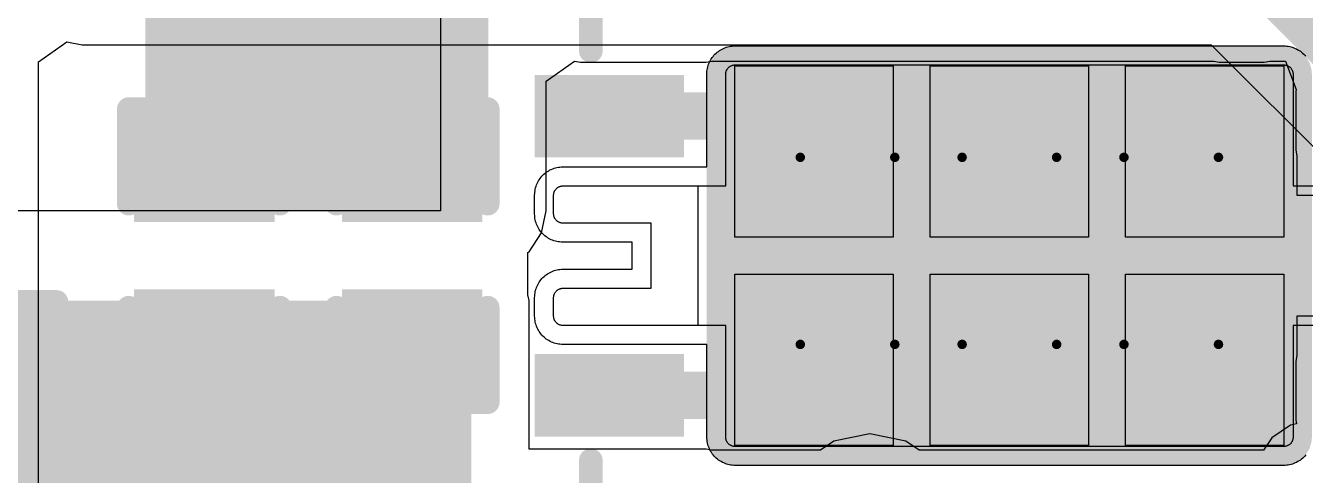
# Model space of a CAD drawing. Header units: inches. Extents: x -46 to 312, y 0 to 111.
# Drawn here: x -36.88 to -30, y 18.97 to 21.39 of the extents above; entities that cross this region are included whole.
import ezdxf

# ---------------------------------------------------------------- set-up
doc = ezdxf.new("R2010")
doc.units = ezdxf.units.IN
for name, color, linetype in [('Bottom Layer', 5, 'Continuous'), ('Bottom Solder', 6, 'Continuous'), ('Drill Drawing', 1, 'Continuous'), ('Top Layer', 1, 'Continuous'), ('Top Overlay', 2, 'Continuous'), ('Top Paste', 8, 'Continuous'), ('Top Solder', 216, 'Continuous'), ('Via Holes', 16, 'Continuous')]:
    doc.layers.add(name, color=color, linetype=linetype)

# ---------------------------------------------------------------- blocks, each defined once
blk = doc.blocks.new('20_VQFN__3_5_4_5__7')
at = {"layer": 'Top Layer'}
for points in [[(-0.87, 2.45), (-0.63, 2.45), (-0.63, 1.85), (-0.87, 1.85)], [(0.63, 2.45), (0.87, 2.45), (0.87, 1.85), (0.63, 1.85)]]:
    blk.add_hatch(color=1, dxfattribs=at).paths.add_polyline_path(points)
h = blk.add_hatch(color=1, dxfattribs=at)
edge = h.paths.add_edge_path()
edge.add_arc((-0.9738, 1.4738), 0.0512, 90, 180)
edge.add_line((-1.025, 1.4738), (-1.025, -1.4737))
edge.add_arc((-0.9738, -1.4737), 0.0512, 180, 270)
edge.add_line((-0.9738, -1.525), (0.9738, -1.525))
edge.add_arc((0.9738, -1.4737), 0.0512, 270, 360)
edge.add_line((1.025, -1.4737), (1.025, 1.4738))
edge.add_arc((0.9738, 1.4738), 0.0512, 0, 90)
edge.add_line((0.9738, 1.525), (-0.9738, 1.525))
at = {"layer": 'Top Paste'}
for points in [[(-0.87, 2.45), (-0.63, 2.45), (-0.63, 1.85), (-0.87, 1.85)], [(0.63, 2.45), (0.87, 2.45), (0.87, 1.85), (0.63, 1.85)]]:
    blk.add_hatch(color=8, dxfattribs=at).paths.add_polyline_path(points)
at = {"layer": 'Top Solder'}
for points in [[(-0.9716, 2.5516), (-0.5284, 2.5516), (-0.5284, 1.7484), (-0.9716, 1.7484)], [(0.5284, 2.5516), (0.9716, 2.5516), (0.9716, 1.7484), (0.5284, 1.7484)]]:
    blk.add_hatch(color=216, dxfattribs=at).paths.add_polyline_path(points)
h = blk.add_hatch(color=216, dxfattribs=at)
edge = h.paths.add_edge_path()
edge.add_arc((-0.9738, 1.4738), 0.1528, 90, 180)
edge.add_line((-1.1266, 1.4738), (-1.1266, -1.4737))
edge.add_arc((-0.9738, -1.4737), 0.1528, 180, 270)
edge.add_line((-0.9738, -1.6266), (0.9738, -1.6266))
edge.add_arc((0.9738, -1.4737), 0.1528, 270, 360)
edge.add_line((1.1266, -1.4737), (1.1266, 1.4738))
edge.add_arc((0.9738, 1.4738), 0.1528, 0, 90)
edge.add_line((0.9738, 1.6266), (-0.9738, 1.6266))
at = {"layer": 'Top Layer'}
for p, q in [((-0.3744, 2.4078), (-0.3739, 2.4104)), ((-0.3739, 2.4104), (-0.3733, 2.4129)), ((-0.3733, 2.4129), (-0.3726, 2.4155)), ((-0.3726, 2.4155), (-0.3717, 2.4179)), ((-0.3717, 2.4179), (-0.3707, 2.4203)), ((-0.3707, 2.4203), (-0.3695, 2.4227)), ((-0.3695, 2.4227), (-0.3683, 2.425)), ((-0.3683, 2.425), (-0.3669, 2.4272)), ((-0.3669, 2.4272), (-0.3655, 2.4294)), ((-0.3655, 2.4294), (-0.3639, 2.4315)), ((-0.3639, 2.4315), (-0.3622, 2.4335)), ((-0.3622, 2.4335), (-0.3604, 2.4354)), ((-0.3604, 2.4354), (-0.3585, 2.4372)), ((-0.3585, 2.4372), (-0.3565, 2.4389)), ((-0.3565, 2.4389), (-0.3544, 2.4405)), ((-0.3544, 2.4405), (-0.3522, 2.4419)), ((-0.3522, 2.4419), (-0.35, 2.4433)), ((-0.35, 2.4433), (-0.3477, 2.4446)), ((-0.3477, 2.4446), (-0.3453, 2.4457)), ((-0.3453, 2.4457), (-0.3429, 2.4467)), ((-0.3429, 2.4467), (-0.3405, 2.4476)), ((-0.3405, 2.4476), (-0.3379, 2.4483)), ((-0.3379, 2.4483), (-0.3354, 2.4489)), ((-0.3354, 2.4489), (-0.3328, 2.4494)), ((-0.3328, 2.4494), (-0.3302, 2.4497)), ((-0.3302, 2.4497), (-0.3276, 2.4499)), ((-0.3276, 2.4499), (-0.325, 2.45)), ((-0.325, 2.45), (-0.225, 2.45)), ((-0.225, 2.45), (-0.2224, 2.4499)), ((-0.2224, 2.4499), (-0.2198, 2.4497)), ((-0.2198, 2.4497), (-0.2172, 2.4494)), ((-0.2172, 2.4494), (-0.2146, 2.4489)), ((-0.2146, 2.4489), (-0.2121, 2.4483)), ((-0.2121, 2.4483), (-0.2095, 2.4476)), ((-0.2095, 2.4476), (-0.2071, 2.4467)), ((-0.2071, 2.4467), (-0.2047, 2.4457)), ((-0.2047, 2.4457), (-0.2023, 2.4446)), ((-0.2023, 2.4446), (-0.2, 2.4433)), ((-0.2, 2.4433), (-0.1978, 2.4419)), ((-0.1978, 2.4419), (-0.1956, 2.4405)), ((-0.1956, 2.4405), (-0.1935, 2.4389)), ((-0.1935, 2.4389), (-0.1915, 2.4372)), ((-0.1915, 2.4372), (-0.1896, 2.4354)), ((-0.1896, 2.4354), (-0.1878, 2.4335)), ((-0.1878, 2.4335), (-0.1861, 2.4315)), ((-0.1861, 2.4315), (-0.1845, 2.4294)), ((-0.1845, 2.4294), (-0.1831, 2.4272)), ((-0.1831, 2.4272), (-0.1817, 2.425)), ((-0.1817, 2.425), (-0.1804, 2.4227)), ((-0.1804, 2.4227), (-0.1793, 2.4203)), ((-0.1793, 2.4203), (-0.1783, 2.4179)), ((-0.1783, 2.4179), (-0.1774, 2.4155)), ((-0.1774, 2.4155), (-0.1767, 2.4129)), ((-0.1767, 2.4129), (-0.1761, 2.4104)), ((-0.1761, 2.4104), (-0.1756, 2.4078)), ((0.1756, 2.4078), (0.1761, 2.4104)), ((0.1761, 2.4104), (0.1767, 2.4129)), ((0.1767, 2.4129), (0.1774, 2.4155)), ((0.1774, 2.4155), (0.1783, 2.4179)), ((0.1783, 2.4179), (0.1793, 2.4203)), ((0.1793, 2.4203), (0.1804, 2.4227)), ((0.1804, 2.4227), (0.1817, 2.425)), ((0.1817, 2.425), (0.1831, 2.4272)), ((0.1831, 2.4272), (0.1845, 2.4294)), ((0.1845, 2.4294), (0.1861, 2.4315)), ((0.1861, 2.4315), (0.1878, 2.4335)), ((0.1878, 2.4335), (0.1896, 2.4354)), ((0.1896, 2.4354), (0.1915, 2.4372)), ((0.1915, 2.4372), (0.1935, 2.4389)), ((0.1935, 2.4389), (0.1956, 2.4405)), ((0.1956, 2.4405), (0.1978, 2.4419)), ((0.1978, 2.4419), (0.2, 2.4433)), ((0.2, 2.4433), (0.2023, 2.4446)), ((0.2023, 2.4446), (0.2047, 2.4457)), ((0.2047, 2.4457), (0.2071, 2.4467)), ((0.2071, 2.4467), (0.2095, 2.4476)), ((0.2095, 2.4476), (0.2121, 2.4483)), ((0.2121, 2.4483), (0.2146, 2.4489)), ((0.2146, 2.4489), (0.2172, 2.4494)), ((0.2172, 2.4494), (0.2198, 2.4497)), ((0.2198, 2.4497), (0.2224, 2.4499)), ((0.2224, 2.4499), (0.225, 2.45)), ((0.225, 2.45), (0.325, 2.45)), ((0.325, 2.45), (0.3276, 2.4499)), ((0.3276, 2.4499), (0.3302, 2.4497)), ((0.3302, 2.4497), (0.3328, 2.4494)), ((0.3328, 2.4494), (0.3354, 2.4489)), ((0.3354, 2.4489), (0.3379, 2.4483)), ((0.3379, 2.4483), (0.3405, 2.4476)), ((0.3405, 2.4476), (0.3429, 2.4467)), ((0.3429, 2.4467), (0.3453, 2.4457)), ((0.3453, 2.4457), (0.3477, 2.4446)), ((0.3477, 2.4446), (0.35, 2.4433)), ((0.35, 2.4433), (0.3522, 2.4419)), ((0.3522, 2.4419), (0.3544, 2.4405)), ((0.3544, 2.4405), (0.3565, 2.4389)), ((0.3565, 2.4389), (0.3585, 2.4372)), ((0.3585, 2.4372), (0.3604, 2.4354)), ((0.3604, 2.4354), (0.3622, 2.4335)), ((0.3622, 2.4335), (0.3639, 2.4315)), ((0.3639, 2.4315), (0.3655, 2.4294)), ((0.3655, 2.4294), (0.3669, 2.4272)), ((0.3669, 2.4272), (0.3683, 2.425)), ((0.3683, 2.425), (0.3695, 2.4227)), ((0.3695, 2.4227), (0.3707, 2.4203)), ((0.3707, 2.4203), (0.3717, 2.4179)), ((0.3717, 2.4179), (0.3726, 2.4155)), ((0.3726, 2.4155), (0.3733, 2.4129)), ((0.3733, 2.4129), (0.3739, 2.4104)), ((0.3739, 2.4104), (0.3744, 2.4078)), ((-0.375, 2.4), (-0.3749, 2.4026)), ((-0.375, 1.525), (-0.375, 2.4)), ((-0.3749, 2.4026), (-0.3747, 2.4052)), ((-0.3747, 2.4052), (-0.3744, 2.4078)), ((-0.1756, 2.4078), (-0.1753, 2.4052)), ((-0.1753, 2.4052), (-0.1751, 2.4026)), ((-0.1751, 2.4026), (-0.175, 2.4)), ((-0.175, 2.4), (-0.175, 1.925)), ((0.175, 2.4), (0.1751, 2.4026)), ((0.175, 1.925), (0.175, 2.4)), ((0.1751, 2.4026), (0.1753, 2.4052)), ((0.1753, 2.4052), (0.1756, 2.4078)), ((0.3744, 2.4078), (0.3747, 2.4052)), ((0.3747, 2.4052), (0.3749, 2.4026)), ((0.3749, 2.4026), (0.375, 2.4)), ((0.375, 2.4), (0.375, 1.525)), ((-0.175, 1.925), (0.175, 1.925)), ((-1.0085, 1.5122), (-1.0065, 1.5139)), ((-1.0065, 1.5139), (-1.0044, 1.5155)), ((-1.0044, 1.5155), (-1.0022, 1.5169)), ((-1.0022, 1.5169), (-1, 1.5183)), ((-1, 1.5183), (-0.9977, 1.5196)), ((-0.9977, 1.5196), (-0.9953, 1.5207)), ((-0.9953, 1.5207), (-0.9929, 1.5217)), ((-0.9929, 1.5217), (-0.9905, 1.5226)), ((-0.9905, 1.5226), (-0.9879, 1.5233)), ((-0.9879, 1.5233), (-0.9854, 1.5239)), ((-0.9854, 1.5239), (-0.9828, 1.5244)), ((-0.9828, 1.5244), (-0.9802, 1.5247)), ((-0.9802, 1.5247), (-0.9776, 1.5249)), ((-0.9776, 1.5249), (-0.975, 1.525)), ((-0.975, 1.525), (-0.375, 1.525)), ((0.375, 1.525), (0.975, 1.525)), ((0.975, 1.525), (0.9776, 1.5249)), ((0.9776, 1.5249), (0.9802, 1.5247)), ((0.9802, 1.5247), (0.9828, 1.5244)), ((0.9828, 1.5244), (0.9854, 1.5239)), ((0.9854, 1.5239), (0.9879, 1.5233)), ((0.9879, 1.5233), (0.9905, 1.5226)), ((0.9905, 1.5226), (0.9929, 1.5217)), ((0.9929, 1.5217), (0.9953, 1.5207)), ((0.9953, 1.5207), (0.9977, 1.5196)), ((0.9977, 1.5196), (1, 1.5183)), ((1, 1.5183), (1.0022, 1.5169)), ((1.0022, 1.5169), (1.0044, 1.5155)), ((1.0044, 1.5155), (1.0065, 1.5139)), ((1.0065, 1.5139), (1.0085, 1.5122)), ((-1.025, 1.475), (-1.0249, 1.4776)), ((-1.025, -1.475), (-1.025, 1.475)), ((-1.0249, 1.4776), (-1.0247, 1.4802)), ((-1.0247, 1.4802), (-1.0244, 1.4828)), ((-1.0244, 1.4828), (-1.0239, 1.4854)), ((-1.0239, 1.4854), (-1.0233, 1.4879)), ((-1.0233, 1.4879), (-1.0226, 1.4905)), ((-1.0226, 1.4905), (-1.0217, 1.4929)), ((-1.0217, 1.4929), (-1.0207, 1.4953)), ((-1.0207, 1.4953), (-1.0196, 1.4977)), ((-1.0196, 1.4977), (-1.0183, 1.5)), ((-1.0183, 1.5), (-1.0169, 1.5022)), ((-1.0169, 1.5022), (-1.0155, 1.5044)), ((-1.0155, 1.5044), (-1.0139, 1.5065)), ((-1.0139, 1.5065), (-1.0122, 1.5085)), ((-1.0122, 1.5085), (-1.0104, 1.5104)), ((-1.0104, 1.5104), (-1.0085, 1.5122)), ((1.0085, 1.5122), (1.0104, 1.5104)), ((1.0104, 1.5104), (1.0122, 1.5085)), ((1.0122, 1.5085), (1.0139, 1.5065)), ((1.0139, 1.5065), (1.0155, 1.5044)), ((1.0155, 1.5044), (1.0169, 1.5022)), ((1.0169, 1.5022), (1.0183, 1.5)), ((1.0183, 1.5), (1.0196, 1.4977)), ((1.0196, 1.4977), (1.0207, 1.4953)), ((1.0207, 1.4953), (1.0217, 1.4929)), ((1.0217, 1.4929), (1.0226, 1.4905)), ((1.0226, 1.4905), (1.0233, 1.4879)), ((1.0233, 1.4879), (1.0239, 1.4854)), ((1.0239, 1.4854), (1.0244, 1.4828)), ((1.0244, 1.4828), (1.0247, 1.4802)), ((1.0247, 1.4802), (1.0249, 1.4776)), ((1.0249, 1.4776), (1.025, 1.475)), ((1.025, 1.475), (1.025, -1.475)), ((-1.0249, -1.4776), (-1.025, -1.475)), ((-1.0247, -1.4802), (-1.0249, -1.4776)), ((-1.0244, -1.4828), (-1.0247, -1.4802)), ((-1.0239, -1.4854), (-1.0244, -1.4828)), ((-1.0233, -1.4879), (-1.0239, -1.4854)), ((-1.0226, -1.4904), (-1.0233, -1.4879)), ((-1.0217, -1.4929), (-1.0226, -1.4904)), ((-1.0207, -1.4953), (-1.0217, -1.4929)), ((-1.0196, -1.4977), (-1.0207, -1.4953)), ((-1.0183, -1.5), (-1.0196, -1.4977)), ((-1.0169, -1.5022), (-1.0183, -1.5)), ((-1.0155, -1.5044), (-1.0169, -1.5022)), ((-1.0139, -1.5065), (-1.0155, -1.5044)), ((-1.0122, -1.5085), (-1.0139, -1.5065)), ((-1.0104, -1.5104), (-1.0122, -1.5085)), ((-1.0085, -1.5122), (-1.0104, -1.5104)), ((-1.0065, -1.5139), (-1.0085, -1.5122)), ((1.0085, -1.5122), (1.0065, -1.5139)), ((1.0104, -1.5104), (1.0085, -1.5122)), ((1.0122, -1.5085), (1.0104, -1.5104)), ((1.0139, -1.5065), (1.0122, -1.5085)), ((1.0155, -1.5044), (1.0139, -1.5065)), ((1.0169, -1.5022), (1.0155, -1.5044)), ((1.0183, -1.5), (1.0169, -1.5022)), ((1.0196, -1.4977), (1.0183, -1.5)), ((1.0207, -1.4953), (1.0196, -1.4977)), ((1.0217, -1.4929), (1.0207, -1.4953)), ((1.0226, -1.4904), (1.0217, -1.4929)), ((1.0233, -1.4879), (1.0226, -1.4904)), ((1.0239, -1.4854), (1.0233, -1.4879)), ((1.0244, -1.4828), (1.0239, -1.4854)), ((1.0247, -1.4802), (1.0244, -1.4828)), ((1.0249, -1.4776), (1.0247, -1.4802)), ((1.025, -1.475), (1.0249, -1.4776)), ((-1.0044, -1.5154), (-1.0065, -1.5139)), ((-1.0022, -1.5169), (-1.0044, -1.5154)), ((-1, -1.5183), (-1.0022, -1.5169)), ((-0.9977, -1.5195), (-1, -1.5183)), ((-0.9953, -1.5207), (-0.9977, -1.5195)), ((-0.9929, -1.5217), (-0.9953, -1.5207)), ((-0.9905, -1.5225), (-0.9929, -1.5217)), ((-0.9879, -1.5233), (-0.9905, -1.5225)), ((-0.9854, -1.5239), (-0.9879, -1.5233)), ((-0.9828, -1.5244), (-0.9854, -1.5239)), ((-0.9802, -1.5247), (-0.9828, -1.5244)), ((-0.9776, -1.5249), (-0.9802, -1.5247)), ((-0.975, -1.525), (-0.9776, -1.5249)), ((-0.375, -1.525), (-0.975, -1.525)), ((-0.375, -2.4), (-0.375, -1.525)), ((0.975, -1.525), (0.375, -1.525)), ((0.375, -1.525), (0.375, -2.4)), ((0.9776, -1.5249), (0.975, -1.525)), ((0.9802, -1.5247), (0.9776, -1.5249)), ((0.9828, -1.5244), (0.9802, -1.5247)), ((0.9854, -1.5239), (0.9828, -1.5244)), ((0.9879, -1.5233), (0.9854, -1.5239)), ((0.9905, -1.5225), (0.9879, -1.5233)), ((0.9929, -1.5217), (0.9905, -1.5225)), ((0.9953, -1.5207), (0.9929, -1.5217)), ((0.9977, -1.5195), (0.9953, -1.5207)), ((1, -1.5183), (0.9977, -1.5195)), ((1.0022, -1.5169), (1, -1.5183)), ((1.0044, -1.5154), (1.0022, -1.5169)), ((1.0065, -1.5139), (1.0044, -1.5154))]:
    blk.add_line(p, q, dxfattribs=at)
at = {"layer": 'Top Overlay'}
for points in [[(-1.75, 2.25, 0.127, 0.127, 0), (-1.1, 2.25, 0.127, 0.127, 0)], [(1.1, 2.25, 0.127, 0.127, 0), (1.75, 2.25, 0.127, 0.127, 0)]]:
    blk.add_lwpolyline(points, format="xyseb", dxfattribs=at)
for points in [[(-1.1318, 2.25, 0.0635, 0.0635, 1), (-1.0683, 2.25, 0.0635, 0.0635, 1)], [(1.0683, 2.25, 0.0635, 0.0635, 1), (1.1318, 2.25, 0.0635, 0.0635, 1)]]:
    blk.add_lwpolyline(points, format="xyseb", close=True, dxfattribs=at)
at = {"layer": 'Top Paste'}
for p, q in [((-0.3744, 2.4078), (-0.3739, 2.4104)), ((-0.3739, 2.4104), (-0.3733, 2.4129)), ((-0.3733, 2.4129), (-0.3726, 2.4155)), ((-0.3726, 2.4155), (-0.3717, 2.4179)), ((-0.3717, 2.4179), (-0.3707, 2.4203)), ((-0.3707, 2.4203), (-0.3695, 2.4227)), ((-0.3695, 2.4227), (-0.3683, 2.425)), ((-0.3683, 2.425), (-0.3669, 2.4272)), ((-0.3669, 2.4272), (-0.3655, 2.4294)), ((-0.3655, 2.4294), (-0.3639, 2.4315)), ((-0.3639, 2.4315), (-0.3622, 2.4335)), ((-0.3622, 2.4335), (-0.3604, 2.4354)), ((-0.3604, 2.4354), (-0.3585, 2.4372)), ((-0.3585, 2.4372), (-0.3565, 2.4389)), ((-0.3565, 2.4389), (-0.3544, 2.4405)), ((-0.3544, 2.4405), (-0.3522, 2.4419)), ((-0.3522, 2.4419), (-0.35, 2.4433)), ((-0.35, 2.4433), (-0.3477, 2.4446)), ((-0.3477, 2.4446), (-0.3453, 2.4457)), ((-0.3453, 2.4457), (-0.3429, 2.4467)), ((-0.3429, 2.4467), (-0.3405, 2.4476)), ((-0.3405, 2.4476), (-0.3379, 2.4483)), ((-0.3379, 2.4483), (-0.3354, 2.4489)), ((-0.3354, 2.4489), (-0.3328, 2.4494)), ((-0.3328, 2.4494), (-0.3302, 2.4497)), ((-0.3302, 2.4497), (-0.3276, 2.4499)), ((-0.3276, 2.4499), (-0.325, 2.45)), ((-0.325, 2.45), (-0.225, 2.45)), ((-0.225, 2.45), (-0.2224, 2.4499)), ((-0.2224, 2.4499), (-0.2198, 2.4497)), ((-0.2198, 2.4497), (-0.2172, 2.4494)), ((-0.2172, 2.4494), (-0.2146, 2.4489)), ((-0.2146, 2.4489), (-0.2121, 2.4483)), ((-0.2121, 2.4483), (-0.2095, 2.4476)), ((-0.2095, 2.4476), (-0.2071, 2.4467)), ((-0.2071, 2.4467), (-0.2047, 2.4457)), ((-0.2047, 2.4457), (-0.2023, 2.4446)), ((-0.2023, 2.4446), (-0.2, 2.4433)), ((-0.2, 2.4433), (-0.1978, 2.4419)), ((-0.1978, 2.4419), (-0.1956, 2.4405)), ((-0.1956, 2.4405), (-0.1935, 2.4389)), ((-0.1935, 2.4389), (-0.1915, 2.4372)), ((-0.1915, 2.4372), (-0.1896, 2.4354)), ((-0.1896, 2.4354), (-0.1878, 2.4335)), ((-0.1878, 2.4335), (-0.1861, 2.4315)), ((-0.1861, 2.4315), (-0.1845, 2.4294)), ((-0.1845, 2.4294), (-0.1831, 2.4272)), ((-0.1831, 2.4272), (-0.1817, 2.425)), ((-0.1817, 2.425), (-0.1804, 2.4227)), ((-0.1804, 2.4227), (-0.1793, 2.4203)), ((-0.1793, 2.4203), (-0.1783, 2.4179)), ((-0.1783, 2.4179), (-0.1774, 2.4155)), ((-0.1774, 2.4155), (-0.1767, 2.4129)), ((-0.1767, 2.4129), (-0.1761, 2.4104)), ((-0.1761, 2.4104), (-0.1756, 2.4078)), ((0.1756, 2.4078), (0.1761, 2.4104)), ((0.1761, 2.4104), (0.1767, 2.4129)), ((0.1767, 2.4129), (0.1774, 2.4155)), ((0.1774, 2.4155), (0.1783, 2.4179)), ((0.1783, 2.4179), (0.1793, 2.4203)), ((0.1793, 2.4203), (0.1804, 2.4227)), ((0.1804, 2.4227), (0.1817, 2.425)), ((0.1817, 2.425), (0.1831, 2.4272)), ((0.1831, 2.4272), (0.1845, 2.4294)), ((0.1845, 2.4294), (0.1861, 2.4315)), ((0.1861, 2.4315), (0.1878, 2.4335)), ((0.1878, 2.4335), (0.1896, 2.4354)), ((0.1896, 2.4354), (0.1915, 2.4372)), ((0.1915, 2.4372), (0.1935, 2.4389)), ((0.1935, 2.4389), (0.1956, 2.4405)), ((0.1956, 2.4405), (0.1978, 2.4419)), ((0.1978, 2.4419), (0.2, 2.4433)), ((0.2, 2.4433), (0.2023, 2.4446)), ((0.2023, 2.4446), (0.2047, 2.4457)), ((0.2047, 2.4457), (0.2071, 2.4467)), ((0.2071, 2.4467), (0.2095, 2.4476)), ((0.2095, 2.4476), (0.2121, 2.4483)), ((0.2121, 2.4483), (0.2146, 2.4489)), ((0.2146, 2.4489), (0.2172, 2.4494)), ((0.2172, 2.4494), (0.2198, 2.4497)), ((0.2198, 2.4497), (0.2224, 2.4499)), ((0.2224, 2.4499), (0.225, 2.45)), ((0.225, 2.45), (0.325, 2.45)), ((0.325, 2.45), (0.3276, 2.4499)), ((0.3276, 2.4499), (0.3302, 2.4497)), ((0.3302, 2.4497), (0.3328, 2.4494)), ((0.3328, 2.4494), (0.3354, 2.4489)), ((0.3354, 2.4489), (0.3379, 2.4483)), ((0.3379, 2.4483), (0.3405, 2.4476)), ((0.3405, 2.4476), (0.3429, 2.4467)), ((0.3429, 2.4467), (0.3453, 2.4457)), ((0.3453, 2.4457), (0.3477, 2.4446)), ((0.3477, 2.4446), (0.35, 2.4433)), ((0.35, 2.4433), (0.3522, 2.4419)), ((0.3522, 2.4419), (0.3544, 2.4405)), ((0.3544, 2.4405), (0.3565, 2.4389)), ((0.3565, 2.4389), (0.3585, 2.4372)), ((0.3585, 2.4372), (0.3604, 2.4354)), ((0.3604, 2.4354), (0.3622, 2.4335)), ((0.3622, 2.4335), (0.3639, 2.4315)), ((0.3639, 2.4315), (0.3655, 2.4294)), ((0.3655, 2.4294), (0.3669, 2.4272)), ((0.3669, 2.4272), (0.3683, 2.425)), ((0.3683, 2.425), (0.3695, 2.4227)), ((0.3695, 2.4227), (0.3707, 2.4203)), ((0.3707, 2.4203), (0.3717, 2.4179)), ((0.3717, 2.4179), (0.3726, 2.4155)), ((0.3726, 2.4155), (0.3733, 2.4129)), ((0.3733, 2.4129), (0.3739, 2.4104)), ((0.3739, 2.4104), (0.3744, 2.4078)), ((-0.375, 2.4), (-0.3749, 2.4026)), ((-0.375, 1.675), (-0.375, 2.4)), ((-0.3749, 2.4026), (-0.3747, 2.4052)), ((-0.3747, 2.4052), (-0.3744, 2.4078)), ((-0.1756, 2.4078), (-0.1753, 2.4052)), ((-0.1753, 2.4052), (-0.1751, 2.4026)), ((-0.1751, 2.4026), (-0.175, 2.4)), ((-0.175, 2.4), (-0.175, 1.925)), ((0.175, 2.4), (0.1751, 2.4026)), ((0.175, 1.925), (0.175, 2.4)), ((0.1751, 2.4026), (0.1753, 2.4052)), ((0.1753, 2.4052), (0.1756, 2.4078)), ((0.3744, 2.4078), (0.3747, 2.4052)), ((0.3747, 2.4052), (0.3749, 2.4026)), ((0.3749, 2.4026), (0.375, 2.4)), ((0.375, 2.4), (0.375, 1.675)), ((-0.175, 1.925), (0.175, 1.925)), ((0.375, 1.675), (-0.375, 1.675)), ((-1.02, 0.625), (-1.02, 1.475)), ((-1.02, 1.475), (-0.1, 1.475)), ((-0.1, 1.475), (-0.1, 0.625)), ((0.1, 0.625), (0.1, 1.475)), ((0.1, 1.475), (1.02, 1.475)), ((1.02, 1.475), (1.02, 0.625)), ((-0.1, 0.625), (-1.02, 0.625)), ((1.02, 0.625), (0.1, 0.625)), ((-1.02, -0.425), (-1.02, 0.425)), ((-1.02, 0.425), (-0.1, 0.425)), ((-0.1, 0.425), (-0.1, -0.425)), ((0.1, -0.425), (0.1, 0.425)), ((0.1, 0.425), (1.02, 0.425)), ((1.02, 0.425), (1.02, -0.425)), ((-0.1, -0.425), (-1.02, -0.425)), ((1.02, -0.425), (0.1, -0.425)), ((-1.02, -1.475), (-1.02, -0.625)), ((-1.02, -0.625), (-0.1, -0.625)), ((-0.1, -0.625), (-0.1, -1.475)), ((0.1, -1.475), (0.1, -0.625)), ((0.1, -0.625), (1.02, -0.625)), ((1.02, -0.625), (1.02, -1.475)), ((-0.1, -1.475), (-1.02, -1.475)), ((1.02, -1.475), (0.1, -1.475))]:
    blk.add_line(p, q, dxfattribs=at)
at = {"layer": 'Top Solder'}
for p, q in [((-0.372, 2.5446), (-0.3643, 2.5468)), ((-0.3643, 2.5468), (-0.3566, 2.5487)), ((-0.3566, 2.5487), (-0.3488, 2.5501)), ((-0.3488, 2.5501), (-0.3409, 2.5512)), ((-0.3409, 2.5512), (-0.333, 2.5518)), ((-0.333, 2.5518), (-0.325, 2.552)), ((-0.325, 2.552), (-0.225, 2.552)), ((-0.225, 2.552), (-0.217, 2.5518)), ((-0.217, 2.5518), (-0.2091, 2.5512)), ((-0.2091, 2.5512), (-0.2012, 2.5501)), ((-0.2012, 2.5501), (-0.1934, 2.5487)), ((-0.1934, 2.5487), (-0.1857, 2.5468)), ((-0.1857, 2.5468), (-0.178, 2.5446)), ((0.1766, 2.5447), (0.1842, 2.5469)), ((0.1842, 2.5469), (0.1918, 2.5487)), ((0.1918, 2.5487), (0.1995, 2.5502)), ((0.1995, 2.5502), (0.2073, 2.5512)), ((0.2073, 2.5512), (0.2152, 2.5518)), ((0.2152, 2.5518), (0.223, 2.552)), ((0.223, 2.552), (0.326, 2.552)), ((0.326, 2.552), (0.3339, 2.5518)), ((0.3339, 2.5518), (0.3418, 2.5512)), ((0.3418, 2.5512), (0.3496, 2.5501)), ((0.3496, 2.5501), (0.3574, 2.5487)), ((0.3574, 2.5487), (0.3651, 2.5469)), ((0.3651, 2.5469), (0.3727, 2.5446)), ((-0.4566, 2.476), (-0.4525, 2.4828)), ((-0.4525, 2.4828), (-0.448, 2.4893)), ((-0.448, 2.4893), (-0.4431, 2.4957)), ((-0.4431, 2.4957), (-0.438, 2.5017)), ((-0.438, 2.5017), (-0.4325, 2.5075)), ((-0.4325, 2.5075), (-0.4267, 2.513)), ((-0.4267, 2.513), (-0.4207, 2.5181)), ((-0.4207, 2.5181), (-0.4143, 2.523)), ((-0.4143, 2.523), (-0.4078, 2.5275)), ((-0.4078, 2.5275), (-0.401, 2.5316)), ((-0.401, 2.5316), (-0.394, 2.5354)), ((-0.394, 2.5354), (-0.3868, 2.5389)), ((-0.3868, 2.5389), (-0.3795, 2.5419)), ((-0.3795, 2.5419), (-0.372, 2.5446)), ((-0.178, 2.5446), (-0.1705, 2.5419)), ((-0.1705, 2.5419), (-0.1632, 2.5389)), ((-0.1632, 2.5389), (-0.156, 2.5354)), ((-0.156, 2.5354), (-0.149, 2.5316)), ((-0.149, 2.5316), (-0.1422, 2.5275)), ((-0.1422, 2.5275), (-0.1357, 2.523)), ((-0.1357, 2.523), (-0.1293, 2.5181)), ((-0.1293, 2.5181), (-0.1233, 2.513)), ((-0.1233, 2.513), (-0.1175, 2.5075)), ((-0.1175, 2.5075), (-0.112, 2.5017)), ((-0.112, 2.5017), (-0.1069, 2.4957)), ((-0.1069, 2.4957), (-0.102, 2.4893)), ((-0.102, 2.4893), (-0.0975, 2.4828)), ((-0.0975, 2.4828), (-0.0934, 2.476)), ((0.0893, 2.4701), (0.0931, 2.477)), ((0.0931, 2.477), (0.0972, 2.4837)), ((0.0972, 2.4837), (0.1016, 2.4902)), ((0.1016, 2.4902), (0.1064, 2.4964)), ((0.1064, 2.4964), (0.1115, 2.5024)), ((0.1115, 2.5024), (0.1169, 2.5081)), ((0.1169, 2.5081), (0.1226, 2.5135)), ((0.1226, 2.5135), (0.1286, 2.5186)), ((0.1286, 2.5186), (0.1348, 2.5234)), ((0.1348, 2.5234), (0.1413, 2.5278)), ((0.1413, 2.5278), (0.148, 2.5319)), ((0.148, 2.5319), (0.1549, 2.5357)), ((0.1549, 2.5357), (0.162, 2.539)), ((0.162, 2.539), (0.1692, 2.542)), ((0.1692, 2.542), (0.1766, 2.5447)), ((0.3727, 2.5446), (0.3801, 2.542)), ((0.3801, 2.542), (0.3874, 2.5389)), ((0.3874, 2.5389), (0.3946, 2.5355)), ((0.3946, 2.5355), (0.4015, 2.5318)), ((0.4015, 2.5318), (0.4082, 2.5276)), ((0.4082, 2.5276), (0.4148, 2.5232)), ((0.4148, 2.5232), (0.421, 2.5184)), ((0.421, 2.5184), (0.427, 2.5132)), ((0.427, 2.5132), (0.4328, 2.5078)), ((0.4328, 2.5078), (0.4382, 2.502)), ((0.4382, 2.502), (0.4433, 2.496)), ((0.4433, 2.496), (0.4482, 2.4898)), ((0.4482, 2.4898), (0.4526, 2.4832)), ((0.4526, 2.4832), (0.4568, 2.4765)), ((-0.477, 2.4), (-0.4768, 2.408)), ((-0.4768, 2.408), (-0.4762, 2.4159)), ((-0.4762, 2.4159), (-0.4751, 2.4238)), ((-0.4751, 2.4238), (-0.4737, 2.4316)), ((-0.4737, 2.4316), (-0.4718, 2.4393)), ((-0.4718, 2.4393), (-0.4696, 2.447)), ((-0.4696, 2.447), (-0.4669, 2.4545)), ((-0.4669, 2.4545), (-0.4639, 2.4618)), ((-0.4639, 2.4618), (-0.4604, 2.469)), ((-0.4604, 2.469), (-0.4566, 2.476)), ((-0.0934, 2.476), (-0.0896, 2.469)), ((-0.0896, 2.469), (-0.0861, 2.4618)), ((-0.0861, 2.4618), (-0.0831, 2.4545)), ((-0.0831, 2.4545), (-0.0804, 2.447)), ((-0.0804, 2.447), (-0.0782, 2.4393)), ((-0.0782, 2.4393), (-0.0763, 2.4316)), ((-0.0763, 2.4316), (-0.0749, 2.4238)), ((-0.0749, 2.4238), (-0.0738, 2.4159)), ((-0.0738, 2.4159), (-0.0732, 2.408)), ((-0.0732, 2.408), (-0.073, 2.4)), ((0.073, 2.402), (0.0732, 2.4099)), ((0.0732, 2.4099), (0.0738, 2.4177)), ((0.0738, 2.4177), (0.0748, 2.4255)), ((0.0748, 2.4255), (0.0763, 2.4332)), ((0.0763, 2.4332), (0.0781, 2.4408)), ((0.0781, 2.4408), (0.0803, 2.4484)), ((0.0803, 2.4484), (0.083, 2.4558)), ((0.083, 2.4558), (0.086, 2.463)), ((0.086, 2.463), (0.0893, 2.4701)), ((0.4568, 2.4765), (0.4605, 2.4696)), ((0.4605, 2.4696), (0.4639, 2.4624)), ((0.4639, 2.4624), (0.467, 2.4551)), ((0.467, 2.4551), (0.4696, 2.4477)), ((0.4696, 2.4477), (0.4719, 2.4401)), ((0.4719, 2.4401), (0.4737, 2.4324)), ((0.4737, 2.4324), (0.4751, 2.4246)), ((0.4751, 2.4246), (0.4762, 2.4168)), ((0.4762, 2.4168), (0.4768, 2.4089)), ((0.4768, 2.4089), (0.477, 2.401)), ((-0.477, 1.627), (-0.477, 2.4)), ((-0.073, 2.4), (-0.073, 2.027)), ((0.073, 2.027), (0.073, 2.402)), ((0.477, 2.401), (0.477, 1.627)), ((-0.073, 2.027), (0.073, 2.027)), ((-1.0825, 1.5815), (-1.0767, 1.587)), ((-1.0767, 1.587), (-1.0707, 1.5921)), ((-1.0707, 1.5921), (-1.0643, 1.597)), ((-1.0643, 1.597), (-1.0578, 1.6015)), ((-1.0578, 1.6015), (-1.051, 1.6056)), ((-1.051, 1.6056), (-1.044, 1.6094)), ((-1.044, 1.6094), (-1.0368, 1.6129)), ((-1.0368, 1.6129), (-1.0295, 1.6159)), ((-1.0295, 1.6159), (-1.022, 1.6186)), ((-1.022, 1.6186), (-1.0143, 1.6208)), ((-1.0143, 1.6208), (-1.0066, 1.6227)), ((-1.0066, 1.6227), (-0.9988, 1.6241)), ((-0.9988, 1.6241), (-0.9909, 1.6252)), ((-0.9909, 1.6252), (-0.983, 1.6258)), ((-0.983, 1.6258), (-0.975, 1.626)), ((-0.975, 1.626), (-0.478, 1.626)), ((-0.478, 1.626), (-0.4779, 1.626)), ((-0.4779, 1.626), (-0.4779, 1.626)), ((-0.4779, 1.626), (-0.4778, 1.626)), ((-0.4778, 1.626), (-0.4778, 1.626)), ((-0.4778, 1.626), (-0.4777, 1.626)), ((-0.4777, 1.626), (-0.4777, 1.6261)), ((-0.4777, 1.6261), (-0.4776, 1.6261)), ((-0.4776, 1.6261), (-0.4776, 1.6261)), ((-0.4776, 1.6261), (-0.4775, 1.6261)), ((-0.4775, 1.6261), (-0.4775, 1.6262)), ((-0.4775, 1.6262), (-0.4774, 1.6262)), ((-0.4775, 1.6261), (-0.4775, 1.6261)), ((-0.4774, 1.6262), (-0.4773, 1.6263)), ((-0.4774, 1.6262), (-0.4774, 1.6262)), ((-0.4773, 1.6263), (-0.4772, 1.6264)), ((-0.4773, 1.6263), (-0.4773, 1.6263)), ((-0.4773, 1.6263), (-0.4773, 1.6263)), ((-0.4772, 1.6264), (-0.4772, 1.6265)), ((-0.4772, 1.6265), (-0.4771, 1.6265)), ((-0.4772, 1.6264), (-0.4772, 1.6264)), ((-0.4771, 1.6266), (-0.4771, 1.6267)), ((-0.4771, 1.6267), (-0.477, 1.6267)), ((-0.4771, 1.6265), (-0.4771, 1.6266)), ((-0.4771, 1.6266), (-0.4771, 1.6266)), ((-0.4771, 1.6265), (-0.4771, 1.6265)), ((-0.477, 1.6269), (-0.477, 1.627)), ((-0.477, 1.627), (-0.477, 1.627)), ((-0.477, 1.6268), (-0.477, 1.6269)), ((-0.477, 1.6267), (-0.477, 1.6268)), ((-0.477, 1.6268), (-0.477, 1.6268)), ((0.477, 1.627), (0.975, 1.627)), ((0.975, 1.627), (0.983, 1.6268)), ((0.983, 1.6268), (0.9909, 1.6262)), ((0.9909, 1.6262), (0.9988, 1.6251)), ((0.9988, 1.6251), (1.0066, 1.6237)), ((1.0066, 1.6237), (1.0143, 1.6218)), ((1.0143, 1.6218), (1.022, 1.6196)), ((1.022, 1.6196), (1.0295, 1.6169)), ((1.0295, 1.6169), (1.0368, 1.6139)), ((1.0368, 1.6139), (1.044, 1.6104)), ((1.044, 1.6104), (1.051, 1.6066)), ((1.051, 1.6066), (1.0578, 1.6025)), ((1.0578, 1.6025), (1.0643, 1.598)), ((1.0643, 1.598), (1.0707, 1.5931)), ((1.0707, 1.5931), (1.0767, 1.588)), ((1.0767, 1.588), (1.0825, 1.5825)), ((1.0825, 1.5825), (1.088, 1.5767)), ((-1.1218, 1.5133), (-1.1196, 1.521)), ((-1.1196, 1.521), (-1.1169, 1.5285)), ((-1.1169, 1.5285), (-1.1139, 1.5358)), ((-1.1139, 1.5358), (-1.1104, 1.543)), ((-1.1104, 1.543), (-1.1066, 1.55)), ((-1.1066, 1.55), (-1.1025, 1.5568)), ((-1.1025, 1.5568), (-1.098, 1.5633)), ((-1.098, 1.5633), (-1.0931, 1.5697)), ((-1.0931, 1.5697), (-1.088, 1.5757)), ((-1.088, 1.5757), (-1.0825, 1.5815)), ((1.088, 1.5767), (1.0931, 1.5707)), ((1.0931, 1.5707), (1.098, 1.5643)), ((1.098, 1.5643), (1.1025, 1.5578)), ((1.1025, 1.5578), (1.1066, 1.551)), ((1.1066, 1.551), (1.1104, 1.544)), ((1.1104, 1.544), (1.1139, 1.5368)), ((1.1139, 1.5368), (1.1169, 1.5295)), ((1.1169, 1.5295), (1.1196, 1.522)), ((1.1196, 1.522), (1.1218, 1.5143)), ((1.1218, 1.5143), (1.1237, 1.5066)), ((-1.127, 1.474), (-1.1268, 1.482)), ((-1.127, -1.475), (-1.127, 1.474)), ((-1.1268, 1.482), (-1.1262, 1.4899)), ((-1.1262, 1.4899), (-1.1251, 1.4978)), ((-1.1251, 1.4978), (-1.1237, 1.5056)), ((-1.1237, 1.5056), (-1.1218, 1.5133)), ((1.1237, 1.5066), (1.1251, 1.4988)), ((1.1251, 1.4988), (1.1262, 1.4909)), ((1.1262, 1.4909), (1.1268, 1.483)), ((1.1268, 1.483), (1.127, 1.475)), ((1.127, 1.475), (1.127, -1.476)), ((-1.1268, -1.483), (-1.127, -1.475)), ((-1.1262, -1.4909), (-1.1268, -1.483)), ((-1.1251, -1.4988), (-1.1262, -1.4909)), ((-1.1237, -1.5066), (-1.1251, -1.4988)), ((-1.1218, -1.5143), (-1.1237, -1.5066)), ((1.1237, -1.5072), (1.1219, -1.5148)), ((1.1252, -1.4995), (1.1237, -1.5072)), ((1.1262, -1.4917), (1.1252, -1.4995)), ((1.1268, -1.4838), (1.1262, -1.4917)), ((1.127, -1.476), (1.1268, -1.4838)), ((-1.1196, -1.522), (-1.1218, -1.5143)), ((-1.1169, -1.5295), (-1.1196, -1.522)), ((-1.1139, -1.5368), (-1.1169, -1.5295)), ((-1.1104, -1.544), (-1.1139, -1.5368)), ((-1.1066, -1.551), (-1.1104, -1.544)), ((-1.1025, -1.5578), (-1.1066, -1.551)), ((-1.098, -1.5643), (-1.1025, -1.5578)), ((-1.0931, -1.5707), (-1.098, -1.5643)), ((-1.088, -1.5767), (-1.0931, -1.5707)), ((-1.0825, -1.5825), (-1.088, -1.5767)), ((1.0831, -1.5821), (1.0774, -1.5875)), ((1.0885, -1.5764), (1.0831, -1.5821)), ((1.0936, -1.5704), (1.0885, -1.5764)), ((1.0984, -1.5642), (1.0936, -1.5704)), ((1.1028, -1.5577), (1.0984, -1.5642)), ((1.1069, -1.551), (1.1028, -1.5577)), ((1.1107, -1.5441), (1.1069, -1.551)), ((1.114, -1.537), (1.1107, -1.5441)), ((1.117, -1.5298), (1.114, -1.537)), ((1.1197, -1.5223), (1.117, -1.5298)), ((1.1219, -1.5148), (1.1197, -1.5223)), ((-1.0767, -1.588), (-1.0825, -1.5825)), ((-1.0707, -1.5931), (-1.0767, -1.588)), ((1.0774, -1.5875), (1.0714, -1.5926))]:
    blk.add_line(p, q, dxfattribs=at)
blk = doc.blocks.new('C___0402_51')
at = {"layer": 'Top Layer'}
for points in [[(-0.6985, -0.3175), (-0.6985, 0.3175), (-0.2413, 0.3175), (-0.2413, -0.3175)], [(0.2413, -0.3175), (0.2413, 0.3175), (0.6985, 0.3175), (0.6985, -0.3175)]]:
    blk.add_hatch(color=1, dxfattribs=at).paths.add_polyline_path(points)
at = {"layer": 'Top Paste'}
for points in [[(-0.6985, -0.3175), (-0.6985, 0.3175), (-0.2413, 0.3175), (-0.2413, -0.3175)], [(0.2413, -0.3175), (0.2413, 0.3175), (0.6985, 0.3175), (0.6985, -0.3175)]]:
    blk.add_hatch(color=8, dxfattribs=at).paths.add_polyline_path(points)
at = {"layer": 'Top Solder'}
for points in [[(-0.7585, -0.3775), (-0.7585, 0.3775), (-0.1813, 0.3775), (-0.1813, -0.3775)], [(0.1813, -0.3775), (0.1813, 0.3775), (0.7585, 0.3775), (0.7585, -0.3775)]]:
    blk.add_hatch(color=216, dxfattribs=at).paths.add_polyline_path(points)
at = {"layer": 'Top Overlay'}
for points in [[(-0.2794, 0.4064, 0.127, 0.127, 0), (-0.7874, 0.4064, 0.127, 0.127, 0)], [(-0.7874, -0.4064, 0.127, 0.127, 0), (-0.7874, 0.4064, 0.127, 0.127, 0)], [(0.7874, 0.4064, 0.127, 0.127, 0), (0.2794, 0.4064, 0.127, 0.127, 0)], [(0.7874, -0.4064, 0.127, 0.127, 0), (0.7874, 0.4064, 0.127, 0.127, 0)], [(-0.2794, -0.4064, 0.127, 0.127, 0), (-0.7874, -0.4064, 0.127, 0.127, 0)], [(0.7874, -0.4064, 0.127, 0.127, 0), (0.2794, -0.4064, 0.127, 0.127, 0)]]:
    blk.add_lwpolyline(points, format="xyseb", dxfattribs=at)
for points in [[(-0.8191, 0.4064, 0.0635, 0.0635, 1), (-0.7556, 0.4064, 0.0635, 0.0635, 1)], [(-0.8191, 0.4064, 0.0635, 0.0635, 1), (-0.7556, 0.4064, 0.0635, 0.0635, 1)], [(-0.3111, 0.4064, 0.0635, 0.0635, 1), (-0.2477, 0.4064, 0.0635, 0.0635, 1)], [(0.2477, 0.4064, 0.0635, 0.0635, 1), (0.3111, 0.4064, 0.0635, 0.0635, 1)], [(0.7556, 0.4064, 0.0635, 0.0635, 1), (0.8191, 0.4064, 0.0635, 0.0635, 1)], [(0.7556, 0.4064, 0.0635, 0.0635, 1), (0.8191, 0.4064, 0.0635, 0.0635, 1)], [(-0.8191, -0.4064, 0.0635, 0.0635, 1), (-0.7556, -0.4064, 0.0635, 0.0635, 1)], [(-0.8191, -0.4064, 0.0635, 0.0635, 1), (-0.7556, -0.4064, 0.0635, 0.0635, 1)], [(-0.3111, -0.4064, 0.0635, 0.0635, 1), (-0.2477, -0.4064, 0.0635, 0.0635, 1)], [(0.2477, -0.4064, 0.0635, 0.0635, 1), (0.3111, -0.4064, 0.0635, 0.0635, 1)], [(0.7556, -0.4064, 0.0635, 0.0635, 1), (0.8191, -0.4064, 0.0635, 0.0635, 1)], [(0.7556, -0.4064, 0.0635, 0.0635, 1), (0.8191, -0.4064, 0.0635, 0.0635, 1)]]:
    blk.add_lwpolyline(points, format="xyseb", close=True, dxfattribs=at)
blk = doc.blocks.new('C___0402_57')
at = {"layer": 'Top Layer'}
for points in [[(-0.6985, -0.3175), (-0.6985, 0.3175), (-0.2413, 0.3175), (-0.2413, -0.3175)], [(0.2413, -0.3175), (0.2413, 0.3175), (0.6985, 0.3175), (0.6985, -0.3175)]]:
    blk.add_hatch(color=1, dxfattribs=at).paths.add_polyline_path(points)
at = {"layer": 'Top Paste'}
for points in [[(-0.6985, -0.3175), (-0.6985, 0.3175), (-0.2413, 0.3175), (-0.2413, -0.3175)], [(0.2413, -0.3175), (0.2413, 0.3175), (0.6985, 0.3175), (0.6985, -0.3175)]]:
    blk.add_hatch(color=8, dxfattribs=at).paths.add_polyline_path(points)
at = {"layer": 'Top Solder'}
for points in [[(-0.7585, -0.3775), (-0.7585, 0.3775), (-0.1813, 0.3775), (-0.1813, -0.3775)], [(0.1813, -0.3775), (0.1813, 0.3775), (0.7585, 0.3775), (0.7585, -0.3775)]]:
    blk.add_hatch(color=216, dxfattribs=at).paths.add_polyline_path(points)
at = {"layer": 'Top Overlay'}
for points in [[(-0.2794, 0.4064, 0.127, 0.127, 0), (-0.7874, 0.4064, 0.127, 0.127, 0)], [(-0.7874, -0.4064, 0.127, 0.127, 0), (-0.7874, 0.4064, 0.127, 0.127, 0)], [(0.7874, 0.4064, 0.127, 0.127, 0), (0.2794, 0.4064, 0.127, 0.127, 0)], [(0.7874, -0.4064, 0.127, 0.127, 0), (0.7874, 0.4064, 0.127, 0.127, 0)], [(-0.2794, -0.4064, 0.127, 0.127, 0), (-0.7874, -0.4064, 0.127, 0.127, 0)], [(0.7874, -0.4064, 0.127, 0.127, 0), (0.2794, -0.4064, 0.127, 0.127, 0)]]:
    blk.add_lwpolyline(points, format="xyseb", dxfattribs=at)
for points in [[(-0.8191, 0.4064, 0.0635, 0.0635, 1), (-0.7556, 0.4064, 0.0635, 0.0635, 1)], [(-0.8191, 0.4064, 0.0635, 0.0635, 1), (-0.7556, 0.4064, 0.0635, 0.0635, 1)], [(-0.3111, 0.4064, 0.0635, 0.0635, 1), (-0.2477, 0.4064, 0.0635, 0.0635, 1)], [(0.2477, 0.4064, 0.0635, 0.0635, 1), (0.3111, 0.4064, 0.0635, 0.0635, 1)], [(0.7556, 0.4064, 0.0635, 0.0635, 1), (0.8191, 0.4064, 0.0635, 0.0635, 1)], [(0.7556, 0.4064, 0.0635, 0.0635, 1), (0.8191, 0.4064, 0.0635, 0.0635, 1)], [(-0.8191, -0.4064, 0.0635, 0.0635, 1), (-0.7556, -0.4064, 0.0635, 0.0635, 1)], [(-0.8191, -0.4064, 0.0635, 0.0635, 1), (-0.7556, -0.4064, 0.0635, 0.0635, 1)], [(-0.3111, -0.4064, 0.0635, 0.0635, 1), (-0.2477, -0.4064, 0.0635, 0.0635, 1)], [(0.2477, -0.4064, 0.0635, 0.0635, 1), (0.3111, -0.4064, 0.0635, 0.0635, 1)], [(0.7556, -0.4064, 0.0635, 0.0635, 1), (0.8191, -0.4064, 0.0635, 0.0635, 1)], [(0.7556, -0.4064, 0.0635, 0.0635, 1), (0.8191, -0.4064, 0.0635, 0.0635, 1)]]:
    blk.add_lwpolyline(points, format="xyseb", close=True, dxfattribs=at)
blk = doc.blocks.new('C___0402_58')
at = {"layer": 'Top Layer'}
for points in [[(-0.6985, -0.3175), (-0.6985, 0.3175), (-0.2413, 0.3175), (-0.2413, -0.3175)], [(0.2413, -0.3175), (0.2413, 0.3175), (0.6985, 0.3175), (0.6985, -0.3175)]]:
    blk.add_hatch(color=1, dxfattribs=at).paths.add_polyline_path(points)
at = {"layer": 'Top Paste'}
for points in [[(-0.6985, -0.3175), (-0.6985, 0.3175), (-0.2413, 0.3175), (-0.2413, -0.3175)], [(0.2413, -0.3175), (0.2413, 0.3175), (0.6985, 0.3175), (0.6985, -0.3175)]]:
    blk.add_hatch(color=8, dxfattribs=at).paths.add_polyline_path(points)
at = {"layer": 'Top Solder'}
for points in [[(-0.7585, -0.3775), (-0.7585, 0.3775), (-0.1813, 0.3775), (-0.1813, -0.3775)], [(0.1813, -0.3775), (0.1813, 0.3775), (0.7585, 0.3775), (0.7585, -0.3775)]]:
    blk.add_hatch(color=216, dxfattribs=at).paths.add_polyline_path(points)
at = {"layer": 'Top Overlay'}
for points in [[(-0.7874, 0.4064, 0.127, 0.127, 0), (-0.2794, 0.4064, 0.127, 0.127, 0)], [(-0.7874, -0.4064, 0.127, 0.127, 0), (-0.7874, 0.4064, 0.127, 0.127, 0)], [(0.2794, 0.4064, 0.127, 0.127, 0), (0.7874, 0.4064, 0.127, 0.127, 0)], [(0.7874, -0.4064, 0.127, 0.127, 0), (0.7874, 0.4064, 0.127, 0.127, 0)], [(-0.7874, -0.4064, 0.127, 0.127, 0), (-0.2794, -0.4064, 0.127, 0.127, 0)], [(0.2794, -0.4064, 0.127, 0.127, 0), (0.7874, -0.4064, 0.127, 0.127, 0)]]:
    blk.add_lwpolyline(points, format="xyseb", dxfattribs=at)
for points in [[(-0.8191, 0.4064, 0.0635, 0.0635, 1), (-0.7556, 0.4064, 0.0635, 0.0635, 1)], [(-0.8191, 0.4064, 0.0635, 0.0635, 1), (-0.7556, 0.4064, 0.0635, 0.0635, 1)], [(-0.3111, 0.4064, 0.0635, 0.0635, 1), (-0.2477, 0.4064, 0.0635, 0.0635, 1)], [(0.2477, 0.4064, 0.0635, 0.0635, 1), (0.3111, 0.4064, 0.0635, 0.0635, 1)], [(0.7556, 0.4064, 0.0635, 0.0635, 1), (0.8191, 0.4064, 0.0635, 0.0635, 1)], [(0.7556, 0.4064, 0.0635, 0.0635, 1), (0.8191, 0.4064, 0.0635, 0.0635, 1)], [(-0.8191, -0.4064, 0.0635, 0.0635, 1), (-0.7556, -0.4064, 0.0635, 0.0635, 1)], [(-0.8191, -0.4064, 0.0635, 0.0635, 1), (-0.7556, -0.4064, 0.0635, 0.0635, 1)], [(-0.3111, -0.4064, 0.0635, 0.0635, 1), (-0.2477, -0.4064, 0.0635, 0.0635, 1)], [(0.2477, -0.4064, 0.0635, 0.0635, 1), (0.3111, -0.4064, 0.0635, 0.0635, 1)], [(0.7556, -0.4064, 0.0635, 0.0635, 1), (0.8191, -0.4064, 0.0635, 0.0635, 1)], [(0.7556, -0.4064, 0.0635, 0.0635, 1), (0.8191, -0.4064, 0.0635, 0.0635, 1)]]:
    blk.add_lwpolyline(points, format="xyseb", close=True, dxfattribs=at)

msp = doc.modelspace()

# ---------------------------------------------------------------- hatches: boundary and pattern name
at = {"layer": 'Bottom Layer'}
h = msp.add_hatch(color=5, dxfattribs=at)
edge = h.paths.add_edge_path()
edge.add_arc((-32.4648, 20.679), 0.3, 0, 360)
h = msp.add_hatch(color=5, dxfattribs=at)
edge = h.paths.add_edge_path()
edge.add_arc((-31.5948, 20.679), 0.3, 0, 360)
h = msp.add_hatch(color=5, dxfattribs=at)
edge = h.paths.add_edge_path()
edge.add_arc((-30.7248, 20.679), 0.3, 0, 360)
h = msp.add_hatch(color=5, dxfattribs=at)
edge = h.paths.add_edge_path()
edge.add_arc((-32.4648, 19.6739), 0.3, 0, 360)
h = msp.add_hatch(color=5, dxfattribs=at)
edge = h.paths.add_edge_path()
edge.add_arc((-31.5948, 19.6739), 0.3, 0, 360)
h = msp.add_hatch(color=5, dxfattribs=at)
edge = h.paths.add_edge_path()
edge.add_arc((-30.7248, 19.6739), 0.3, 0, 360)
at = {"layer": 'Bottom Solder'}
h = msp.add_hatch(color=6, dxfattribs=at)
edge = h.paths.add_edge_path()
edge.add_arc((-32.4648, 20.679), 0.4016, 0, 360)
h = msp.add_hatch(color=6, dxfattribs=at)
edge = h.paths.add_edge_path()
edge.add_arc((-31.5948, 20.679), 0.4016, 0, 360)
h = msp.add_hatch(color=6, dxfattribs=at)
edge = h.paths.add_edge_path()
edge.add_arc((-30.7248, 20.679), 0.4016, 0, 360)
h = msp.add_hatch(color=6, dxfattribs=at)
edge = h.paths.add_edge_path()
edge.add_arc((-32.4648, 19.6739), 0.4016, 0, 360)
h = msp.add_hatch(color=6, dxfattribs=at)
edge = h.paths.add_edge_path()
edge.add_arc((-31.5948, 19.6739), 0.4016, 0, 360)
h = msp.add_hatch(color=6, dxfattribs=at)
edge = h.paths.add_edge_path()
edge.add_arc((-30.7248, 19.6739), 0.4016, 0, 360)
at = {"layer": 'Top Layer'}
for points in [[(-36.2399, 20.3919), (-34.3962, 20.3919), (-34.3962, 23.0515), (-36.2399, 23.0515)], [(-37.2636, 18.0524), (-34.4878, 18.0524), (-34.4878, 19.9093), (-37.2636, 19.9093)]]:
    msp.add_hatch(color=1, dxfattribs=at).paths.add_polyline_path(points)
h = msp.add_hatch(color=1, dxfattribs=at)
edge = h.paths.add_edge_path()
edge.add_arc((-32.4648, 20.679), 0.3, 0, 360)
h = msp.add_hatch(color=1, dxfattribs=at)
edge = h.paths.add_edge_path()
edge.add_arc((-31.5948, 20.679), 0.3, 0, 360)
h = msp.add_hatch(color=1, dxfattribs=at)
edge = h.paths.add_edge_path()
edge.add_arc((-30.7248, 20.679), 0.3, 0, 360)
h = msp.add_hatch(color=1, dxfattribs=at)
edge = h.paths.add_edge_path()
edge.add_arc((-32.4648, 19.6739), 0.3, 0, 360)
h = msp.add_hatch(color=1, dxfattribs=at)
edge = h.paths.add_edge_path()
edge.add_arc((-31.5948, 19.6739), 0.3, 0, 360)
h = msp.add_hatch(color=1, dxfattribs=at)
edge = h.paths.add_edge_path()
edge.add_arc((-30.7248, 19.6739), 0.3, 0, 360)
at = {"layer": 'Top Solder'}
h = msp.add_hatch(color=216, dxfattribs=at)
edge = h.paths.add_edge_path()
edge.add_arc((-32.4648, 20.679), 0.4016, 0, 360)
h = msp.add_hatch(color=216, dxfattribs=at)
edge = h.paths.add_edge_path()
edge.add_arc((-31.5948, 20.679), 0.4016, 0, 360)
h = msp.add_hatch(color=216, dxfattribs=at)
edge = h.paths.add_edge_path()
edge.add_arc((-30.7248, 20.679), 0.4016, 0, 360)
h = msp.add_hatch(color=216, dxfattribs=at)
edge = h.paths.add_edge_path()
edge.add_arc((-32.4648, 19.6739), 0.4016, 0, 360)
h = msp.add_hatch(color=216, dxfattribs=at)
edge = h.paths.add_edge_path()
edge.add_arc((-31.5948, 19.6739), 0.4016, 0, 360)
h = msp.add_hatch(color=216, dxfattribs=at)
edge = h.paths.add_edge_path()
edge.add_arc((-30.7248, 19.6739), 0.4016, 0, 360)
at = {"layer": 'Via Holes'}
h = msp.add_hatch(color=7, dxfattribs=at)
edge = h.paths.add_edge_path()
edge.add_arc((-32.4648, 20.679), 0.15, 0, 360)
h = msp.add_hatch(color=7, dxfattribs=at)
edge = h.paths.add_edge_path()
edge.add_arc((-31.5948, 20.679), 0.15, 0, 360)
h = msp.add_hatch(color=7, dxfattribs=at)
edge = h.paths.add_edge_path()
edge.add_arc((-30.7248, 20.679), 0.15, 0, 360)
h = msp.add_hatch(color=7, dxfattribs=at)
edge = h.paths.add_edge_path()
edge.add_arc((-32.4648, 19.6739), 0.15, 0, 360)
h = msp.add_hatch(color=7, dxfattribs=at)
edge = h.paths.add_edge_path()
edge.add_arc((-31.5948, 19.6739), 0.15, 0, 360)
h = msp.add_hatch(color=7, dxfattribs=at)
edge = h.paths.add_edge_path()
edge.add_arc((-30.7248, 19.6739), 0.15, 0, 360)

# ---------------------------------------------------------------- linework, layer by layer
at = {"layer": 'Bottom Layer'}
for p, q in [((-36.8137, 21.1921), (-36.6613, 21.3003)), ((-36.6613, 21.3003), (-36.5796, 21.284)), ((-36.5796, 21.284), (-36.5796, 21.2841)), ((-36.5796, 21.2841), (-30.5093, 21.2841)), ((-30.5093, 21.2841), (-28.8862, 19.6609)), ((-36.8137, 9.952), (-36.8137, 21.1921))]:
    msp.add_line(p, q, dxfattribs=at)
msp.add_lwpolyline([(-30.327, 21.7243, 0.254, 0.254, 0), (-28.2814, 19.6787, 0.254, 0.254, 0)], format="xyseb", dxfattribs=at)
at = {"layer": 'Drill Drawing'}
for points in [[(-32.2108, 20.679, 0.0508, 0.0508, 1), (-32.7188, 20.679, 0.0508, 0.0508, 1)], [(-31.3408, 20.679, 0.0508, 0.0508, 1), (-31.8488, 20.679, 0.0508, 0.0508, 1)], [(-30.4708, 20.679, 0.0508, 0.0508, 1), (-30.9788, 20.679, 0.0508, 0.0508, 1)], [(-32.7315, 20.679, 0.0254, 0.0254, 1), (-32.7061, 20.679, 0.0254, 0.0254, 1)], [(-32.2235, 20.679, 0.0254, 0.0254, 1), (-32.1981, 20.679, 0.0254, 0.0254, 1)], [(-31.8615, 20.679, 0.0254, 0.0254, 1), (-31.8361, 20.679, 0.0254, 0.0254, 1)], [(-31.3535, 20.679, 0.0254, 0.0254, 1), (-31.3281, 20.679, 0.0254, 0.0254, 1)], [(-30.9915, 20.679, 0.0254, 0.0254, 1), (-30.9661, 20.679, 0.0254, 0.0254, 1)], [(-30.4835, 20.679, 0.0254, 0.0254, 1), (-30.4581, 20.679, 0.0254, 0.0254, 1)], [(-32.2108, 19.6739, 0.0508, 0.0508, 1), (-32.7188, 19.6739, 0.0508, 0.0508, 1)], [(-31.3408, 19.6739, 0.0508, 0.0508, 1), (-31.8488, 19.6739, 0.0508, 0.0508, 1)], [(-30.4708, 19.6739, 0.0508, 0.0508, 1), (-30.9788, 19.6739, 0.0508, 0.0508, 1)], [(-32.7315, 19.6739, 0.0254, 0.0254, 1), (-32.7061, 19.6739, 0.0254, 0.0254, 1)], [(-32.2235, 19.6739, 0.0254, 0.0254, 1), (-32.1981, 19.6739, 0.0254, 0.0254, 1)], [(-31.8615, 19.6739, 0.0254, 0.0254, 1), (-31.8361, 19.6739, 0.0254, 0.0254, 1)], [(-31.3535, 19.6739, 0.0254, 0.0254, 1), (-31.3281, 19.6739, 0.0254, 0.0254, 1)], [(-30.9915, 19.6739, 0.0254, 0.0254, 1), (-30.9661, 19.6739, 0.0254, 0.0254, 1)], [(-30.4835, 19.6739, 0.0254, 0.0254, 1), (-30.4581, 19.6739, 0.0254, 0.0254, 1)]]:
    msp.add_lwpolyline(points, format="xyseb", close=True, dxfattribs=at)
at = {"layer": 'Top Layer'}
for p, q in [((-34.6529, 23.0515), (-34.6529, 20.3919)), ((-34.0854, 21.0887), (-33.933, 21.1964)), ((-33.933, 21.1964), (-33.8998, 21.1898)), ((-33.8998, 21.1898), (-33.2248, 21.1898)), ((-33.2248, 21.1898), (-33.1948, 21.1957)), ((-33.1948, 21.1957), (-30.4949, 21.1957)), ((-30.4949, 21.1957), (-30.4648, 21.1898)), ((-30.4648, 21.1898), (-30.2248, 21.1898)), ((-30.2248, 21.1898), (-30.1948, 21.1957)), ((-30.1948, 21.1957), (-30.1109, 21.1957)), ((-30.1109, 21.1957), (-30.0538, 21.0433)), ((-34.0854, 20.3919), (-34.0854, 21.0887)), ((-30.0538, 21.0433), (-30.0556, 21.0343)), ((-30.0556, 21.0343), (-30.0556, 20.7168)), ((-30.0556, 20.7168), (-30.0496, 20.6868)), ((-30.0496, 20.6868), (-30.0496, 20.4758)), ((-30.0496, 20.4758), (-29.9326, 20.4758)), ((-34.6529, 20.3919), (-37.2636, 20.3919)), ((-34.1091, 20.2729), (-34.0854, 20.3919)), ((-34.1764, 20.1721), (-34.1091, 20.2729)), ((-34.183, 20.1677), (-34.1764, 20.1721)), ((-34.183, 19.9393), (-34.183, 20.1677)), ((-34.1771, 19.9093), (-34.183, 19.9393)), ((-34.1771, 19.1113), (-34.1771, 19.9093)), ((-29.9326, 19.8253), (-30.0496, 19.8253)), ((-30.0496, 19.8253), (-30.0496, 19.6143)), ((-30.0496, 19.6143), (-30.0556, 19.5842)), ((-30.0556, 19.5842), (-30.0556, 19.2667)), ((-30.0556, 19.2667), (-30.0516, 19.2464)), ((-30.0838, 19.24), (-30.1846, 19.1726)), ((-30.0516, 19.2464), (-30.0838, 19.24)), ((-32.5381, 19.1539), (-32.6108, 19.1053)), ((-32.3448, 19.1924), (-32.5381, 19.1539)), ((-32.1516, 19.1539), (-32.3448, 19.1924)), ((-32.0789, 19.1053), (-32.1516, 19.1539)), ((-30.1846, 19.1726), (-30.2295, 19.1053)), ((-33.2248, 19.1113), (-34.1771, 19.1113)), ((-33.1948, 19.1053), (-33.2248, 19.1113)), ((-32.6108, 19.1053), (-33.1948, 19.1053)), ((-30.2295, 19.1053), (-32.0789, 19.1053))]:
    msp.add_line(p, q, dxfattribs=at)
for points in [[(-33.7448, 20.9006, 0.254, 0.254, 0), (-32.6864, 20.9006, 0.254, 0.254, 0)], [(-32.6864, 20.9006, 0.1524, 0.1524, 0), (-32.4648, 20.679, 0.1524, 0.1524, 0)], [(-32.7382, 19.4005, 0.1524, 0.1524, 0), (-32.4648, 19.6739, 0.1524, 0.1524, 0)], [(-33.7448, 19.4005, 0.254, 0.254, 0), (-32.7382, 19.4005, 0.254, 0.254, 0)]]:
    msp.add_lwpolyline(points, format="xyseb", dxfattribs=at)
for points in [[(-33.8083, 20.9006, 0.127, 0.127, 1), (-33.6813, 20.9006, 0.127, 0.127, 1)], [(-32.7499, 20.9006, 0.127, 0.127, 1), (-32.6229, 20.9006, 0.127, 0.127, 1)], [(-32.7245, 20.9006, 0.0762, 0.0762, 1), (-32.6483, 20.9006, 0.0762, 0.0762, 1)], [(-32.5029, 20.679, 0.0762, 0.0762, 1), (-32.4267, 20.679, 0.0762, 0.0762, 1)], [(-32.5029, 19.6739, 0.0762, 0.0762, 1), (-32.4267, 19.6739, 0.0762, 0.0762, 1)], [(-33.8083, 19.4005, 0.127, 0.127, 1), (-33.6813, 19.4005, 0.127, 0.127, 1)], [(-32.8017, 19.4005, 0.127, 0.127, 1), (-32.6747, 19.4005, 0.127, 0.127, 1)], [(-32.7763, 19.4005, 0.0762, 0.0762, 1), (-32.7001, 19.4005, 0.0762, 0.0762, 1)]]:
    msp.add_lwpolyline(points, format="xyseb", close=True, dxfattribs=at)

# ---------------------------------------------------------------- block references
for name, p, rotation in [('20_VQFN__3_5_4_5__7', (-31.5948, 20.1505), 90), ('C___0402_51', (-35.9224, 20.1506), 270), ('C___0402_57', (-34.8053, 20.1506), 270)]:
    msp.add_blockref(name, p, dxfattribs=dict(rotation=rotation))
msp.add_blockref('C___0402_58', (-37.5047, 19.4955))

doc.saveas('drawing.dxf')
